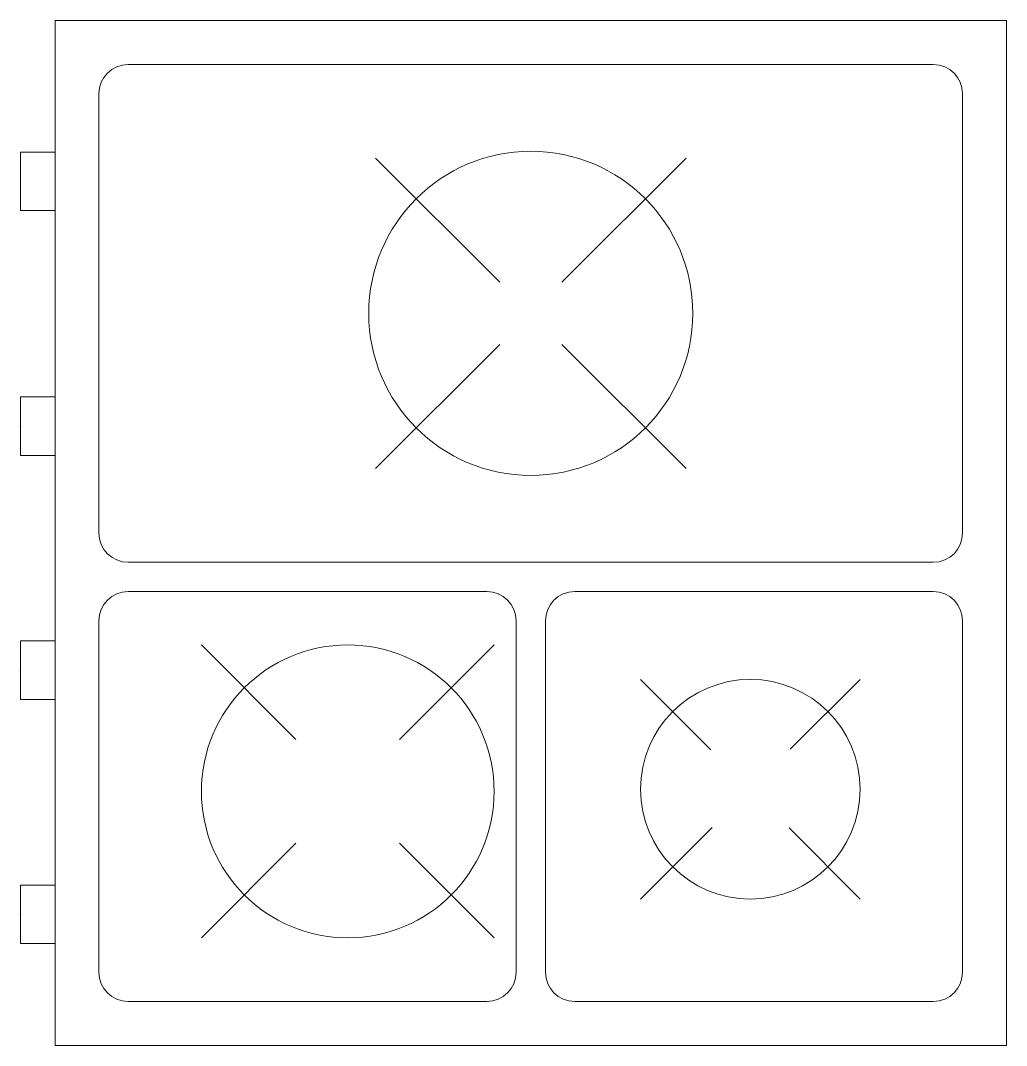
# Model space of a CAD drawing. Header units: inches. Extents: x 70 to 1974, y -315 to 363.
# Drawn here: x 1303.685 to 1304.203, y 362.789 to 363.327 of the extents above; entities that cross this region are included whole.
import ezdxf

# ---------------------------------------------------------------- set-up
doc = ezdxf.new("R2010")
doc.units = ezdxf.units.IN
doc.header["$MEASUREMENT"] = 0
doc.layers.add('LAYER1', color=8, linetype='Continuous', lineweight=9)
doc.layers.add('moble', color=7, linetype='Continuous', lineweight=5, true_color=0x32414e)

# ---------------------------------------------------------------- blocks, each defined once
blk = doc.blocks.new('g')
at = {"layer": 'LAYER1', "linetype": 'ByBlock'}
for p, q in [((122.77806, -181.8632), (122.80883, -181.8632)), ((122.77806, -181.8632), (122.77806, -181.88134)), ((122.80883, -181.8632), (122.80883, -181.88134)), ((122.9067, -181.8632), (122.93746, -181.8632)), ((122.9067, -181.8632), (122.9067, -181.88134)), ((122.93746, -181.8632), (122.93746, -181.88134)), ((123.0349, -181.8632), (123.06567, -181.8632)), ((123.0349, -181.8632), (123.0349, -181.88134)), ((123.06567, -181.8632), (123.06567, -181.88134)), ((123.16311, -181.8632), (123.19387, -181.8632)), ((123.16311, -181.8632), (123.16311, -181.88134)), ((123.19387, -181.8632), (123.19387, -181.88134)), ((122.70895, -182.38134), (122.70895, -181.88134)), ((122.70895, -181.88134), (123.24741, -181.88134)), ((123.24741, -182.38134), (123.24741, -181.88134)), ((123.24741, -182.38134), (123.24741, -181.88134)), ((122.74741, -181.90442), (122.97818, -181.90442)), ((123.02433, -181.90442), (123.20895, -181.90442)), ((122.73203, -182.34288), (122.73203, -181.9198)), ((122.99356, -182.34288), (122.99356, -181.9198)), ((123.00895, -182.10826), (123.00895, -181.9198)), ((123.22433, -182.10826), (123.22433, -181.9198)), ((123.03698, -181.95826), (123.08666, -182.00794)), ((123.14114, -182.00794), (123.19082, -181.95826)), ((122.78121, -182.04975), (122.84648, -182.11502)), ((122.87911, -182.11502), (122.94438, -182.04975)), ((123.03698, -182.11211), (123.08666, -182.06243)), ((123.14114, -182.06243), (123.19082, -182.11211)), ((123.02433, -182.12365), (123.20895, -182.12365)), ((123.02433, -182.13903), (123.20895, -182.13903)), ((122.78121, -182.21293), (122.84648, -182.14766)), ((122.87911, -182.14766), (122.94438, -182.21293)), ((123.00895, -182.34288), (123.00895, -182.15442)), ((123.22433, -182.34288), (123.22433, -182.15442)), ((123.0551, -182.18903), (123.09203, -182.22596)), ((123.1329, -182.22662), (123.17049, -182.18903)), ((123.0551, -182.30442), (123.09181, -182.26771)), ((123.13312, -182.26705), (123.17049, -182.30442)), ((122.74741, -182.35826), (122.97818, -182.35826)), ((123.02433, -182.35826), (123.20895, -182.35826))]:
    blk.add_line(p, q, dxfattribs=at)
for centre, radius in [((123.1139, -182.03519), 0.07692), ((122.86279, -182.13134), 0.08515), ((123.11279, -182.24672), 0.05769)]:
    blk.add_circle(centre, radius, dxfattribs=at)
for centre, start, end in [((122.74741, -181.9198), 90, 180), ((122.97818, -181.9198), 0, 90), ((123.02433, -181.9198), 90, 180), ((123.20895, -181.9198), 0, 90), ((123.02433, -182.10826), 180, 270), ((123.20895, -182.10826), 270, 360), ((123.02433, -182.15442), 90, 180), ((123.20895, -182.15442), 0, 90), ((122.74741, -182.34288), 180, 270), ((122.97818, -182.34288), 270, 0), ((123.02433, -182.34288), 180, 270), ((123.20895, -182.34288), 270, 0)]:
    blk.add_arc(centre, 0.01538, start, end, dxfattribs=at)
for p in [(122.92208, -181.8632), (123.05029, -181.8632), (123.17849, -181.8632)]:
    blk.add_point(p, dxfattribs=at)
at = {"layer": 'moble', "linetype": 'Continuous'}
blk.add_line((122.70895, -182.38134), (123.24741, -182.38134), dxfattribs=at)

msp = doc.modelspace()

# ---------------------------------------------------------------- block references
at = {"xscale": -1, "rotation": 90}
msp.add_blockref('g', (1121.82163, 486.03603), dxfattribs=at)

doc.saveas('drawing.dxf')
